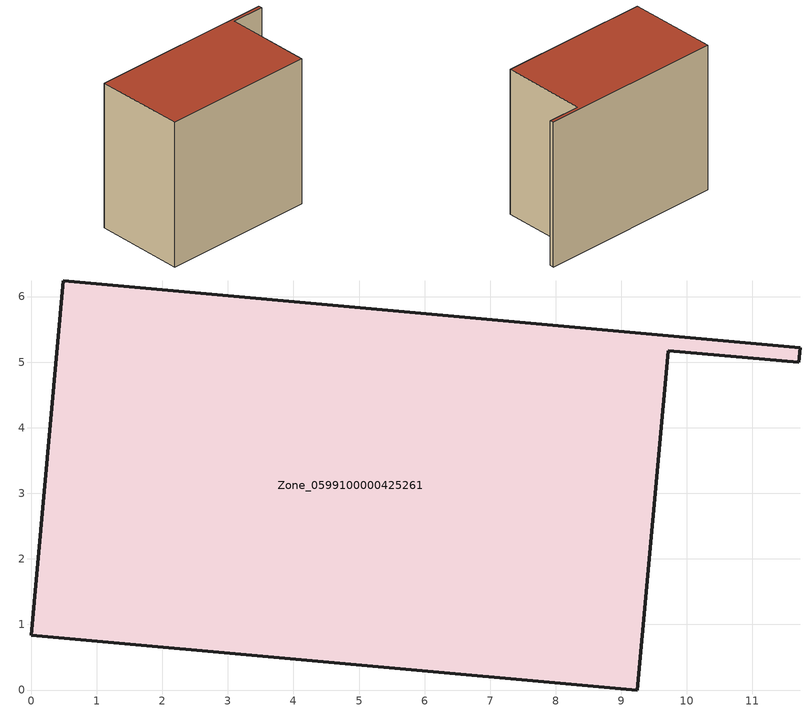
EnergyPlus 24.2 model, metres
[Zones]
Zone_0599100000425261
 floor ground (C_G): 0,0.84 0.49,6.24 11.73,5.22 11.71,5 9.72,5.18 9.24,0 z0
 wall outside (C_F): 11.71,5 11.73,5.22 0.49,6.24 0,0.84 9.24,0 9.72,5.18 11.71,5 z0:9.05
 roof outside (C_R): 9.24,0 9.72,5.18 11.71,5 11.73,5.22 0.49,6.24 0,0.84 z9.05
[BUILDING]
Pand.0599100000425261: North Axis=0; Terrain=City; Loads Convergence Tolerance Value=0.04; Temperature Convergence Tolerance Value=0.4; Solar Distribution=FullExterior; Maximum Number of Warmup Days=25; Minimum Number of Warmup Days=1
[Site:Location]
Rotterdam.The.Hague.AP_ZH_NLD Design_Conditions: Latitude=51.96; Longitude=4.45; Time Zone=1; Elevation=-4.5
[SITE:GROUNDTEMPERATURE:BUILDINGSURFACE]
18, 18, 18, 18, 18, 18, 18, 18, 18, 18, 18, 18
[MATERIAL] Thermal Absorptance=0.9; Solar Absorptance=0.7; Visible Absorptance=0.7
Name | Roughness | Thickness | Conductivity | Density | Specific Heat
G.TI.2006-2014 | MediumSmooth | 0.15 | 0.06 | 540 | 1210
F.TI.2006-2014 | Rough | 0.3 | 0.12 | 1920 | 840
R.TI.2006-2014 | MediumRough | 0.2 | 0.08 | 1500 | 1000
[CONSTRUCTION]
C_G: G.TI.2006-2014
C_F: F.TI.2006-2014
C_R: R.TI.2006-2014
[ZONE]
Zone_0599100000425261: Type=1; Multiplier=1; Ceiling Height=Autocalculate; Volume=Autocalculate; Floor Area=autocalculate; Part of Total Floor Area=Yes
[ZONEINFILTRATION:DESIGNFLOWRATE]
Infil_Zone_0599100000425261: Zone or ZoneList or Space or SpaceList=Zone_0599100000425261; Schedule=AlwaysOn; Design Flow Rate Calculation Method=Flow/Area; Flow Rate per Floor Area=0.0015; Constant Term Coefficient=1; Temperature Term Coefficient=0; Velocity Term Coefficient=0; Velocity Squared Term Coefficient=0
[HVACTEMPLATE:ZONE:IDEALLOADSAIRSYSTEM]
Zone_0599100000425261: Maximum Heating Supply Air Temperature=50; Minimum Cooling Supply Air Temperature=13; Maximum Heating Supply Air Humidity Ratio=0.0156; Minimum Cooling Supply Air Humidity Ratio=0.0077; Heating Limit=NoLimit; Cooling Limit=NoLimit; Dehumidification Control Type=ConstantSensibleHeatRatio; Cooling Sensible Heat Ratio=0.7; Dehumidification Setpoint=60; Humidification Control Type=None; Humidification Setpoint=30; Outdoor Air Method=None; Outdoor Air Flow Rate per Person=0.00944; Outdoor Air Flow Rate per Zone Floor Area=0; Outdoor Air Flow Rate per Zone=0; Demand Controlled Ventilation Type=None; Outdoor Air Economizer Type=NoEconomizer; Heat Recovery Type=None; Sensible Heat Recovery Effectiveness=0.7; Latent Heat Recovery Effectiveness=0.65
[ZONECONTROL:THERMOSTAT]
ThermostatControl_Zone_0599100000425261: Zone or ZoneList=Zone_0599100000425261; Control Type Schedule=DualSetpointControlType; Control 1=Thermostat_Zone_0599100000425261; Temperature Difference Between Cutout And Setpoint=0
[THERMOSTATSETPOINT:DUALSETPOINT]
Thermostat_Zone_0599100000425261: Heating Setpoint Temperature Schedule=HeatingSetpoint_Zone_0599100000425261; Cooling Setpoint Temperature Schedule=CoolingSetpoint_Zone_0599100000425261
[SCHEDULE:COMPACT]
HeatingSetpoint_Zone_0599100000425261: Through: 12/31, For: AllDays, Until: 24:00, 21
CoolingSetpoint_Zone_0599100000425261: Through: 12/31, For: AllDays, Until: 24:00, 24
DualSetpointControlType: Through: 12/31, For: AllDays, Until: 24:00, 4
AlwaysOn: Through: 12/31, For: AllDays, Until: 24:00, 1
